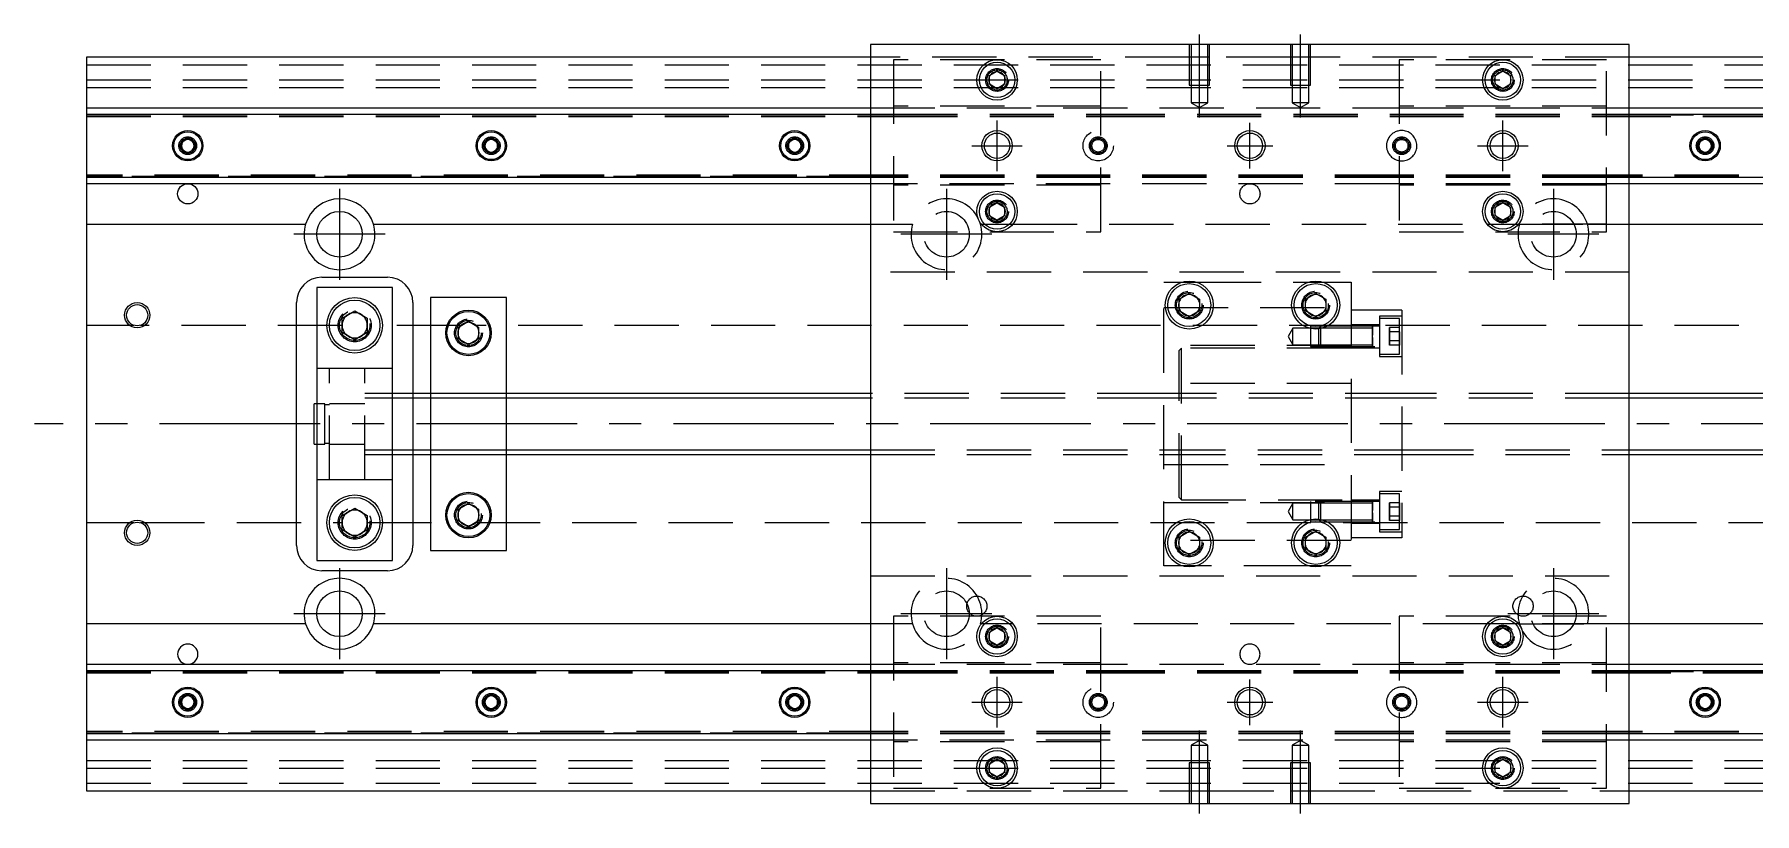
# Model space of a CAD drawing. Extents: x -10 to 667, y -282 to 77.
# Drawn here: x -10.3 to 329.8, y -77 to 77 of the extents above; entities that cross this region are included whole.
import ezdxf

# ---------------------------------------------------------------- set-up
doc = ezdxf.new("R2010")
doc.units = 0
doc.linetypes.add('CENTER', pattern=[50.8, 31.75, -6.35, 6.35, -6.35])
doc.linetypes.add('DASHED', pattern=[19.05, 12.7, -6.35])
doc.layers.get('0').update_dxf_attribs({"linetype": 'CONTINUOUS'})
doc.layers.add('CENTER', color=1, linetype='CENTER')

msp = doc.modelspace()

# ---------------------------------------------------------------- linework, layer by layer
at = {"color": 7, "linetype": 'CONTINUOUS'}
for p, q in [((305, 75), (155, 75)), ((155, 75), (155, -75)), ((305, -75), (305, 75)), ((0, 72.5), (0, 62.5)), ((155, 72.5), (0, 72.5)), ((460, 72.5), (305, 72.5)), ((178.5, 68.866026), (180, 69.73205)), ((178.5, 67.133974), (178.5, 68.866026)), ((180, 69.73205), (181.5, 68.866026)), ((181.5, 68.866026), (181.5, 67.133974)), ((278.5, 68.866026), (280, 69.73205)), ((278.5, 67.133974), (278.5, 68.866026)), ((280, 69.73205), (281.5, 68.866026)), ((281.5, 68.866026), (281.5, 67.133974)), ((180, 66.26795), (178.5, 67.133974)), ((181.5, 67.133974), (180, 66.26795)), ((280, 66.26795), (278.5, 67.133974)), ((281.5, 67.133974), (280, 66.26795)), ((0, 62.5), (155, 62.5)), ((0, 62.5), (0, 61.247728)), ((0, 61.247728), (155, 61.247728)), ((0, 61.247728), (0, 48.752272)), ((305, 62.5), (460, 62.5)), ((305, 61.247728), (460, 61.247728)), ((18.75, 55.721688), (20, 56.443376)), ((18.75, 54.278312), (18.75, 55.721688)), ((20, 56.443376), (21.25, 55.721688)), ((21.25, 55.721688), (21.25, 54.278312)), ((78.75, 55.721688), (80, 56.443376)), ((78.75, 54.278312), (78.75, 55.721688)), ((80, 56.443376), (81.25, 55.721688)), ((81.25, 55.721688), (81.25, 54.278312)), ((138.75, 55.721688), (140, 56.443376)), ((138.75, 54.278312), (138.75, 55.721688)), ((140, 56.443376), (141.25, 55.721688)), ((141.25, 55.721688), (141.25, 54.278312)), ((318.75, 55.721688), (320, 56.443376)), ((318.75, 54.278312), (318.75, 55.721688)), ((320, 56.443376), (321.25, 55.721688)), ((321.25, 55.721688), (321.25, 54.278312)), ((20, 53.556624), (18.75, 54.278312)), ((21.25, 54.278312), (20, 53.556624)), ((80, 53.556624), (78.75, 54.278312)), ((81.25, 54.278312), (80, 53.556624)), ((140, 53.556624), (138.75, 54.278312)), ((141.25, 54.278312), (140, 53.556624)), ((320, 53.556624), (318.75, 54.278312)), ((321.25, 54.278312), (320, 53.556624)), ((155, 48.752272), (0, 48.752272)), ((0, 48.752272), (0, 47.5)), ((460, 48.752272), (305, 48.752272)), ((155, 47.5), (0, 47.5)), ((0, 47.5), (0, 39.5)), ((460, 47.5), (305, 47.5)), ((178.5, 42.866026), (180, 43.73205)), ((178.5, 41.133974), (178.5, 42.866026)), ((180, 40.26795), (178.5, 41.133974)), ((180, 43.73205), (181.5, 42.866026)), ((181.5, 41.133974), (180, 40.26795)), ((181.5, 42.866026), (181.5, 41.133974)), ((278.5, 42.866026), (280, 43.73205)), ((278.5, 41.133974), (278.5, 42.866026)), ((280, 40.26795), (278.5, 41.133974)), ((280, 43.73205), (281.5, 42.866026)), ((281.5, 41.133974), (280, 40.26795)), ((281.5, 42.866026), (281.5, 41.133974)), ((0, 39.5), (43.291796, 39.5)), ((0, 39.5), (0, -39.5)), ((56.708204, 39.5), (155, 39.5)), ((305, 39.5), (403.291796, 39.5)), ((46.5, 29), (59.5, 29)), ((41.5, -24), (41.5, 24)), ((60.5, 27), (45.5, 27)), ((45.5, 27), (45.5, -27)), ((60.5, -27), (60.5, 27)), ((64.5, 24), (64.5, 6)), ((83, 25), (68, 25)), ((68, 25), (68, 6)), ((83, 6), (83, 25)), ((216, 24.6547), (218, 25.809402)), ((216, 22.3453), (216, 24.6547)), ((218, 25.809402), (220, 24.6547)), ((220, 24.6547), (220, 22.3453)), ((241, 24.6547), (243, 25.809402)), ((241, 22.3453), (241, 24.6547)), ((243, 25.809402), (245, 24.6547)), ((245, 24.6547), (245, 22.3453)), ((50.5, 20.943376), (53, 22.386752)), ((50.5, 18.056624), (50.5, 20.943376)), ((53, 22.386752), (55.5, 20.943376)), ((55.5, 20.943376), (55.5, 18.056624)), ((218, 21.190598), (216, 22.3453)), ((220, 22.3453), (218, 21.190598)), ((243, 21.190598), (241, 22.3453)), ((245, 22.3453), (243, 21.190598)), ((53, 16.613248), (50.5, 18.056624)), ((55.5, 18.056624), (53, 16.613248)), ((73.5, 19.1547), (75.5, 20.309402)), ((73.5, 16.8453), (73.5, 19.1547)), ((75.5, 20.309402), (77.5, 19.1547)), ((77.5, 19.1547), (77.5, 16.8453)), ((75.5, 15.690598), (73.5, 16.8453)), ((77.5, 16.8453), (75.5, 15.690598)), ((45, 0), (45, 4)), ((45.5, 4), (45, 4)), ((155, 6), (60.5, 6)), ((410, 6), (305, 6)), ((45, -4), (45, 0)), ((45, -4), (45.5, -4)), ((60.5, -6), (155, -6)), ((64.5, -6), (64.5, -24)), ((68, -6), (68, -25)), ((83, -25), (83, -6)), ((305, -6), (410, -6)), ((50.5, -18.056624), (53, -16.613248)), ((53, -16.613248), (55.5, -18.056624)), ((73.5, -16.8453), (75.5, -15.690598)), ((73.5, -19.1547), (73.5, -16.8453)), ((75.5, -15.690598), (77.5, -16.8453)), ((77.5, -16.8453), (77.5, -19.1547)), ((50.5, -20.943376), (50.5, -18.056624)), ((55.5, -18.056624), (55.5, -20.943376)), ((75.5, -20.309402), (73.5, -19.1547)), ((77.5, -19.1547), (75.5, -20.309402)), ((53, -22.386752), (50.5, -20.943376)), ((55.5, -20.943376), (53, -22.386752)), ((216, -22.3453), (218, -21.190598)), ((216, -24.6547), (216, -22.3453)), ((218, -21.190598), (220, -22.3453)), ((220, -22.3453), (220, -24.6547)), ((241, -22.3453), (243, -21.190598)), ((241, -24.6547), (241, -22.3453)), ((243, -21.190598), (245, -22.3453)), ((245, -22.3453), (245, -24.6547)), ((45.5, -27), (60.5, -27)), ((68, -25), (83, -25)), ((218, -25.809402), (216, -24.6547)), ((220, -24.6547), (218, -25.809402)), ((243, -25.809402), (241, -24.6547)), ((245, -24.6547), (243, -25.809402)), ((59.5, -29), (46.5, -29)), ((43.291796, -39.5), (0, -39.5)), ((0, -39.5), (0, -47.5)), ((155, -39.5), (56.708204, -39.5)), ((178.5, -41.133974), (180, -40.26795)), ((180, -40.26795), (181.5, -41.133974)), ((278.5, -41.133974), (280, -40.26795)), ((280, -40.26795), (281.5, -41.133974)), ((403.291796, -39.5), (305, -39.5)), ((178.5, -42.866026), (178.5, -41.133974)), ((180, -43.73205), (178.5, -42.866026)), ((181.5, -42.866026), (180, -43.73205)), ((181.5, -41.133974), (181.5, -42.866026)), ((278.5, -42.866026), (278.5, -41.133974)), ((280, -43.73205), (278.5, -42.866026)), ((281.5, -42.866026), (280, -43.73205)), ((281.5, -41.133974), (281.5, -42.866026)), ((0, -47.5), (155, -47.5)), ((0, -47.5), (0, -48.752272)), ((305, -47.5), (460, -47.5)), ((0, -48.752272), (155, -48.752272)), ((0, -48.752272), (0, -61.247728)), ((305, -48.752272), (460, -48.752272)), ((18.75, -54.278312), (20, -53.556624)), ((18.75, -55.721688), (18.75, -54.278312)), ((20, -53.556624), (21.25, -54.278312)), ((21.25, -54.278312), (21.25, -55.721688)), ((78.75, -54.278312), (80, -53.556624)), ((78.75, -55.721688), (78.75, -54.278312)), ((80, -53.556624), (81.25, -54.278312)), ((81.25, -54.278312), (81.25, -55.721688)), ((138.75, -54.278312), (140, -53.556624)), ((138.75, -55.721688), (138.75, -54.278312)), ((140, -53.556624), (141.25, -54.278312)), ((141.25, -54.278312), (141.25, -55.721688)), ((318.75, -54.278312), (320, -53.556624)), ((318.75, -55.721688), (318.75, -54.278312)), ((320, -53.556624), (321.25, -54.278312)), ((321.25, -54.278312), (321.25, -55.721688)), ((20, -56.443376), (18.75, -55.721688)), ((21.25, -55.721688), (20, -56.443376)), ((80, -56.443376), (78.75, -55.721688)), ((81.25, -55.721688), (80, -56.443376)), ((140, -56.443376), (138.75, -55.721688)), ((141.25, -55.721688), (140, -56.443376)), ((320, -56.443376), (318.75, -55.721688)), ((321.25, -55.721688), (320, -56.443376)), ((0, -61.247728), (0, -62.5)), ((155, -61.247728), (0, -61.247728)), ((155, -62.5), (0, -62.5)), ((0, -62.5), (0, -72.5)), ((460, -61.247728), (305, -61.247728)), ((460, -62.5), (305, -62.5)), ((178.5, -67.133974), (180, -66.26795)), ((178.5, -68.866026), (178.5, -67.133974)), ((180, -66.26795), (181.5, -67.133974)), ((181.5, -67.133974), (181.5, -68.866026)), ((278.5, -67.133974), (280, -66.26795)), ((278.5, -68.866026), (278.5, -67.133974)), ((280, -66.26795), (281.5, -67.133974)), ((281.5, -67.133974), (281.5, -68.866026)), ((180, -69.73205), (178.5, -68.866026)), ((181.5, -68.866026), (180, -69.73205)), ((280, -69.73205), (278.5, -68.866026)), ((281.5, -68.866026), (280, -69.73205)), ((0, -72.5), (155, -72.5)), ((305, -72.5), (460, -72.5)), ((155, -75), (305, -75))]:
    msp.add_line(p, q, dxfattribs=at)
at = {"color": 3, "linetype": 'DASHED'}
for p, q in [((218.000006, 75), (218.000006, 67)), ((218.35, 75), (218.35, 67)), ((221.65, 67), (221.65, 75)), ((221.999994, 67), (221.999994, 75)), ((238.000006, 75), (238.000006, 67)), ((238.35, 75), (238.35, 67)), ((241.65, 67), (241.65, 75)), ((241.999994, 67), (241.999994, 75)), ((218.000006, 72.5), (155, 72.5)), ((200.5, 72), (159.5, 72)), ((159.5, 72), (159.5, 38)), ((200.5, 38), (200.5, 72)), ((221.999994, 72.5), (218.000006, 72.5)), ((238.000006, 72.5), (221.999994, 72.5)), ((241.999994, 72.5), (238.000006, 72.5)), ((305, 72.5), (241.999994, 72.5)), ((259.5, 72), (259.5, 38)), ((300.5, 72), (259.5, 72)), ((300.5, 38), (300.5, 72)), ((0, 71), (460, 71)), ((181.973226, 68.326156), (182, 68)), ((281.973226, 68.326156), (282, 68)), ((0, 68), (460, 68)), ((0, 66.5), (460, 66.5)), ((218.000006, 67), (221.999994, 67)), ((218.35, 67), (218.35, 63.5)), ((221.65, 63.5), (221.65, 67)), ((238.000006, 67), (241.999994, 67)), ((238.35, 67), (238.35, 63.5)), ((241.65, 63.5), (241.65, 67)), ((155, 62.5), (259.5, 62.5)), ((155, 61.247728), (159.5, 61.247728)), ((200.5, 62.8), (159.5, 62.8)), ((159.5, 61.247728), (200.5, 61.247728)), ((200.5, 61.247728), (259.5, 61.247728)), ((221.65, 63.5), (218.35, 63.5)), ((218.35, 63.5), (220, 62.547372)), ((220, 62.547372), (221.65, 63.5)), ((241.65, 63.5), (238.35, 63.5)), ((238.35, 63.5), (240, 62.547372)), ((240, 62.547372), (241.65, 63.5)), ((300.5, 62.8), (259.5, 62.8)), ((259.5, 62.5), (300.5, 62.5)), ((259.5, 61.247728), (300.5, 61.247728)), ((300.5, 62.5), (305, 62.5)), ((300.5, 61.247728), (305, 61.247728)), ((0, 61.1147), (155, 61.1147)), ((0, 61.1), (159.5, 61.1)), ((0, 60.8), (159.5, 60.8)), ((155, 61.1147), (159.5, 61.1147)), ((159.5, 61.1147), (200.5, 61.1147)), ((159.5, 61.1), (200.5, 61.1)), ((159.5, 61.1), (200.5, 61.1)), ((159.5, 60.8), (200.5, 60.8)), ((159.5, 60.8), (200.5, 60.8)), ((200.5, 61.1147), (259.5, 61.1147)), ((200.5, 61.1), (259.5, 61.1)), ((200.5, 60.8), (259.5, 60.8)), ((259.5, 61.1147), (300.5, 61.1147)), ((259.5, 61.1), (300.5, 61.1)), ((259.5, 60.8), (300.5, 60.8)), ((300.5, 61.1147), (305, 61.1147)), ((300.5, 61.1), (460, 61.1)), ((300.5, 60.8), (460, 60.8)), ((305, 61.1147), (460, 61.1147)), ((21.477374, 55.25955), (21.5, 55)), ((78.5, 55), (78.52041, 55.24661)), ((138.5, 55), (138.52041, 55.24661)), ((321.477374, 55.25955), (321.5, 55)), ((159.5, 49.2), (0, 49.2)), ((159.5, 48.9), (0, 48.9)), ((155, 48.8853), (0, 48.8853)), ((159.5, 48.8853), (155, 48.8853)), ((159.5, 48.752272), (155, 48.752272)), ((200.5, 49.2), (159.5, 49.2)), ((200.5, 48.9), (159.5, 48.9)), ((200.5, 48.8853), (159.5, 48.8853)), ((200.5, 48.752272), (159.5, 48.752272)), ((259.5, 49.2), (200.5, 49.2)), ((259.5, 48.9), (200.5, 48.9)), ((259.5, 48.8853), (200.5, 48.8853)), ((259.5, 48.752272), (200.5, 48.752272)), ((300.5, 49.2), (259.5, 49.2)), ((300.5, 48.9), (259.5, 48.9)), ((300.5, 48.8853), (259.5, 48.8853)), ((300.5, 48.752272), (259.5, 48.752272)), ((460, 49.2), (300.5, 49.2)), ((460, 48.9), (300.5, 48.9)), ((305, 48.8853), (300.5, 48.8853)), ((305, 48.752272), (300.5, 48.752272)), ((460, 48.8853), (305, 48.8853)), ((259.5, 47.5), (155, 47.5)), ((200.5, 47.2), (159.5, 47.2)), ((300.5, 47.5), (259.5, 47.5)), ((300.5, 47.2), (259.5, 47.2)), ((305, 47.5), (300.5, 47.5)), ((178, 42), (178.030168, 42.346066)), ((281.973226, 42.326156), (282, 42)), ((155, 39.5), (163.291796, 39.5)), ((159.5, 38), (200.5, 38)), ((176.708204, 39.5), (176.877502, 39.5)), ((176.877502, 39.5), (177.55051, 39.5)), ((177.55051, 39.5), (182.44949, 39.5)), ((182.44949, 39.5), (183.122498, 39.5)), ((183.122498, 39.5), (276.877502, 39.5)), ((259.5, 38), (300.5, 38)), ((276.877502, 39.5), (277.55051, 39.5)), ((277.55051, 39.5), (282.44949, 39.5)), ((282.44949, 39.5), (283.122498, 39.5)), ((283.122498, 39.5), (300.5, 39.5)), ((300.5, 39.5), (283.291796, 39.5)), ((296.708204, 39.5), (305, 39.5)), ((305, 30), (155, 30)), ((213, 28), (216.47931, 28)), ((213, -28), (213, 28)), ((216.47931, 28), (219.52069, 28)), ((219.52069, 28), (241.47931, 28)), ((241.47931, 28), (244.52069, 28)), ((244.52069, 28), (250, 28)), ((250, 28), (250, -28)), ((213, 23), (250, 23)), ((220.483582, 23.786038), (220.5, 23.5)), ((245.483582, 23.786038), (245.5, 23.5)), ((260, 22.5), (250, 22.5)), ((255.6, 21.320508), (255.6, 13.320508)), ((260, 21.320508), (255.6, 21.320508)), ((259.6, 20.820508), (255.6, 20.820508)), ((259.6, 17.320508), (259.6, 20.820508)), ((259.6, 13.820508), (259.6, 20.820508)), ((260, 22.5), (260, -22.5)), ((9.359688, 19.5), (0, 19.5)), ((50.5, 19.5), (10.640312, 19.5)), ((74.030306, 19.5), (55.5, 19.5)), ((55.977798, 19.864306), (56, 19.5)), ((73, 18), (73.012884, 18.253488)), ((460, 19.5), (76.969694, 19.5)), ((238.5, 18.970508), (237.547372, 17.320508)), ((237.547372, 17.320508), (238.5, 15.670508)), ((238.5, 15.670508), (238.5, 18.970508)), ((242, 18.970508), (238.5, 18.970508)), ((242, 19.320508), (242, 15.320512)), ((255.6, 19.320508), (242, 19.320508)), ((243.59998, 18.970508), (242, 18.970508)), ((243.95, 19.320508), (243.6, 18.970508)), ((243.6, 15.670508), (243.6, 18.970508)), ((250, 18.970508), (243.6, 18.970508)), ((243.95, 19.320508), (243.95, 15.320508)), ((255.6, 19.570508), (250, 19.570508)), ((254.2, 18.970508), (250.00002, 18.970508)), ((254.2, 19.317772), (254.2, 19.320512)), ((254.2, 19.317772), (254.2, 19.320512)), ((254.2, 17.558724), (254.2, 19.320512)), ((254.2, 17.546922), (254.2, 19.320512)), ((254.2, 19.320508), (254.2, 18.735832)), ((254.2, 19.316952), (254.2, 19.320508)), ((254.2, 19.320508), (254.2, 18.735832)), ((254.2, 17.558724), (254.2, 19.317772)), ((254.2, 17.546922), (254.2, 19.317772)), ((254.2, 18.735834), (254.2, 19.316952)), ((254.2, 18.602798), (254.2, 18.970508)), ((254.2, 18.602798), (254.2, 18.970508)), ((254.2, 15.905184), (254.2, 18.735834)), ((254.2, 18.735832), (254.2, 17.565218)), ((254.2, 16.038218), (254.2, 18.602798)), ((254.2, 17.453552), (254.2, 18.602798)), ((254.2, 15.905446), (254.2, 17.460554)), ((254.2, 15.320502), (254.2, 17.460554)), ((254.2, 15.320502), (254.2, 17.180462)), ((254.2, 17.101092), (254.2, 15.90545)), ((257.6, 18.186534), (257.6, 19.052558)), ((257.6, 19.052558), (257.6, 18.186534)), ((259.6, 19.052558), (257.6, 19.052558)), ((259.6, 18.186534), (257.6, 18.186534)), ((257.6, 16.454482), (257.6, 18.186534)), ((257.6, 18.186534), (257.6, 16.454482)), ((259.6, 16.454482), (259.6, 18.186534)), ((259.6, 18.186534), (259.6, 16.454482)), ((259.6, 13.820508), (259.6, 17.320508)), ((250, 15.5), (213, 15.5)), ((216.5, 15), (216, 14.5)), ((216, -14.5), (216, 14.5)), ((216.5, -15), (216.5, 15)), ((250, 15), (216.5, 15)), ((238.5, 15.670508), (242, 15.670508)), ((242, 15.670508), (243.59998, 15.670508)), ((242, 15.320512), (255.6, 15.320512)), ((243.6, 15.670508), (244.430456, 15.670508)), ((243.6, 15.670508), (243.95, 15.320508)), ((244.430456, 15.670508), (250, 15.670508)), ((250, 15.070508), (255.6, 15.070508)), ((250.00002, 15.670508), (254.2, 15.670508)), ((254.2, 15.670508), (254.2, 16.038218)), ((254.2, 15.670508), (254.2, 16.038218)), ((254.2, 15.90545), (254.2, 15.320508)), ((254.2, 15.323244), (254.2, 15.905446)), ((254.2, 15.320508), (254.2, 15.905184)), ((255.6, 13.820508), (259.6, 13.820508)), ((259.6, 16.454482), (257.6, 16.454482)), ((257.6, 15.588458), (257.6, 16.454482)), ((257.6, 16.454482), (257.6, 15.588458)), ((259.6, 15.588458), (257.6, 15.588458)), ((259.6, 15.588458), (259.6, 16.454482)), ((259.6, 16.454482), (259.6, 15.588458)), ((48, 11), (45.5, 11)), ((48, -11), (48, 11)), ((55, 11), (48, 11)), ((55, -11), (55, 11)), ((60.5, 11), (55, 11)), ((255.6, 13.320508), (260, 13.320508)), ((250, 8), (213, 8)), ((47.1, 4), (45.5, 4)), ((47.1, 0), (47.1, 4)), ((48, 3.8), (47.1, 3.8)), ((55, 4), (48, 4)), ((60.5, 6), (55, 6)), ((60.5, 5.125), (55, 5.125)), ((64.5, 6), (64.5, 5.125)), ((64.5, 5.125), (64.5, -5.125)), ((68, 6), (68, 5.125)), ((68, 5.125), (68, -5.125)), ((83, 5.125), (83, 6)), ((83, -5.125), (83, 5.125)), ((212.5, 6), (155, 6)), ((212.5, 5.125), (155, 5.125)), ((261.5, 6), (212.5, 6)), ((261.5, 5.125), (212.5, 5.125)), ((305, 6), (261.5, 6)), ((305, 5.125), (261.5, 5.125)), ((47.1, -4), (47.1, 0)), ((45.5, -4), (47.1, -4)), ((47.1, -3.8), (48, -3.8)), ((48, -4), (55, -4)), ((55, -5.125), (60.5, -5.125)), ((55, -6), (60.5, -6)), ((64.5, -5.125), (64.5, -6)), ((68, -5.125), (68, -6)), ((83, -6), (83, -5.125)), ((155, -5.125), (212.5, -5.125)), ((155, -6), (212.5, -6)), ((212.5, -5.125), (261.5, -5.125)), ((212.5, -6), (261.5, -6)), ((261.5, -5.125), (305, -5.125)), ((261.5, -6), (305, -6)), ((213, -8), (250, -8)), ((45.5, -11), (48, -11)), ((48, -11), (55, -11)), ((55, -11), (60.5, -11)), ((255.6, -13.320508), (255.6, -21.320508)), ((260, -13.320508), (255.6, -13.320508)), ((213, -15.5), (250, -15.5)), ((216, -14.5), (216.5, -15)), ((216.5, -15), (250, -15)), ((238.5, -15.670508), (237.547372, -17.320508)), ((238.5, -18.970508), (238.5, -15.670508)), ((242, -15.670508), (238.5, -15.670508)), ((242, -15.320508), (242, -19.320504)), ((255.6, -15.320508), (242, -15.320508)), ((243.59998, -15.670508), (242, -15.670508)), ((243.95, -15.320508), (243.6, -15.670508)), ((243.6, -18.970508), (243.6, -15.670508)), ((250, -15.670508), (243.6, -15.670508)), ((243.95, -15.320508), (243.95, -19.320508)), ((255.6, -15.070508), (250, -15.070508)), ((254.2, -15.670508), (250.00002, -15.670508)), ((254.2, -15.323244), (254.2, -15.320504)), ((254.2, -15.323244), (254.2, -15.320504)), ((254.2, -17.082292), (254.2, -15.320504)), ((254.2, -17.094094), (254.2, -15.320504)), ((254.2, -15.320508), (254.2, -15.905184)), ((254.2, -15.324064), (254.2, -15.320508)), ((254.2, -15.320508), (254.2, -15.905184)), ((254.2, -17.082292), (254.2, -15.323244)), ((254.2, -17.094094), (254.2, -15.323244)), ((254.2, -15.905182), (254.2, -15.324064)), ((254.2, -16.038218), (254.2, -15.670508)), ((254.2, -16.038218), (254.2, -15.670508)), ((254.2, -18.735832), (254.2, -15.905182)), ((254.2, -15.905184), (254.2, -17.075798)), ((254.2, -18.602798), (254.2, -16.038218)), ((254.2, -17.187464), (254.2, -16.038218)), ((255.6, -13.820508), (255.6, -20.820508)), ((255.6, -13.820508), (255.6, -17.320508)), ((259.6, -13.820508), (255.6, -13.820508)), ((255.6, -15.320508), (255.6, -17.320508)), ((255.6, -15.320508), (255.6, -19.320508)), ((257.6, -16.454482), (257.6, -15.588458)), ((257.6, -15.588458), (257.6, -16.454482)), ((259.6, -15.588458), (257.6, -15.588458)), ((259.6, -16.454482), (257.6, -16.454482)), ((257.6, -18.186534), (257.6, -16.454482)), ((257.6, -16.454482), (257.6, -18.186534)), ((259.6, -17.320508), (259.6, -13.820508)), ((259.6, -20.820508), (259.6, -13.820508)), ((259.6, -16.454482), (259.6, -15.588458)), ((259.6, -15.588458), (259.6, -16.454482)), ((259.6, -18.186534), (259.6, -16.454482)), ((259.6, -16.454482), (259.6, -18.186534)), ((0, -19.5), (9.359688, -19.5)), ((10.640312, -19.5), (50.5, -19.5)), ((55.5, -19.5), (74.030306, -19.5)), ((55.977798, -19.135694), (56, -19.5)), ((76.969694, -19.5), (460, -19.5)), ((77.983582, -17.713962), (78, -18)), ((237.547372, -17.320508), (238.5, -18.970508)), ((238.5, -18.970508), (242, -18.970508)), ((242, -18.970508), (243.59998, -18.970508)), ((242, -19.320504), (255.6, -19.320504)), ((243.6, -18.970508), (244.430456, -18.970508)), ((243.6, -18.970508), (243.95, -19.320508)), ((244.430456, -18.970508), (250, -18.970508)), ((250, -19.570508), (255.6, -19.570508)), ((250.00002, -18.970508), (254.2, -18.970508)), ((254.2, -18.73557), (254.2, -17.180462)), ((254.2, -19.320514), (254.2, -17.180462)), ((254.2, -19.320514), (254.2, -17.460554)), ((254.2, -17.539924), (254.2, -18.735566)), ((254.2, -18.970508), (254.2, -18.602798)), ((254.2, -18.970508), (254.2, -18.602798)), ((254.2, -18.735566), (254.2, -19.320508)), ((254.2, -19.317772), (254.2, -18.73557)), ((254.2, -19.320508), (254.2, -18.735832)), ((259.6, -18.186534), (257.6, -18.186534)), ((257.6, -19.052558), (257.6, -18.186534)), ((257.6, -18.186534), (257.6, -19.052558)), ((259.6, -19.052558), (257.6, -19.052558)), ((259.6, -20.820508), (259.6, -17.320508)), ((259.6, -19.052558), (259.6, -18.186534)), ((259.6, -18.186534), (259.6, -19.052558)), ((250, -23), (213, -23)), ((220.483582, -23.213962), (220.5, -23.5)), ((245.483582, -23.213962), (245.5, -23.5)), ((260, -22.5), (250, -22.5)), ((255.6, -20.820508), (259.6, -20.820508)), ((255.6, -21.320508), (260, -21.320508)), ((155, -30), (305, -30)), ((216.47931, -28), (213, -28)), ((219.52069, -28), (216.47931, -28)), ((241.47931, -28), (219.52069, -28)), ((244.52069, -28), (241.47931, -28)), ((250, -28), (244.52069, -28)), ((163.291796, -39.5), (155, -39.5)), ((200.5, -38), (159.5, -38)), ((159.5, -38), (159.5, -72)), ((176.877502, -39.5), (176.708204, -39.5)), ((177.55051, -39.5), (176.877502, -39.5)), ((182.44949, -39.5), (177.55051, -39.5)), ((183.122498, -39.5), (182.44949, -39.5)), ((276.877502, -39.5), (183.122498, -39.5)), ((200.5, -72), (200.5, -38)), ((259.5, -38), (259.5, -72)), ((300.5, -38), (259.5, -38)), ((277.55051, -39.5), (276.877502, -39.5)), ((282.44949, -39.5), (277.55051, -39.5)), ((283.122498, -39.5), (282.44949, -39.5)), ((300.5, -39.5), (283.122498, -39.5)), ((283.291796, -39.5), (300.5, -39.5)), ((305, -39.5), (296.708204, -39.5)), ((300.5, -72), (300.5, -38)), ((181.973226, -41.673844), (182, -42)), ((281.973226, -41.673844), (282, -42)), ((155, -47.5), (259.5, -47.5)), ((200.5, -47.2), (159.5, -47.2)), ((300.5, -47.2), (259.5, -47.2)), ((259.5, -47.5), (300.5, -47.5)), ((300.5, -47.5), (305, -47.5)), ((0, -48.8853), (155, -48.8853)), ((0, -48.9), (159.5, -48.9)), ((0, -49.2), (159.5, -49.2)), ((155, -48.752272), (159.5, -48.752272)), ((155, -48.8853), (159.5, -48.8853)), ((159.5, -48.752272), (200.5, -48.752272)), ((159.5, -48.8853), (200.5, -48.8853)), ((159.5, -48.9), (200.5, -48.9)), ((159.5, -49.2), (200.5, -49.2)), ((200.5, -48.752272), (259.5, -48.752272)), ((200.5, -48.8853), (259.5, -48.8853)), ((200.5, -48.9), (259.5, -48.9)), ((200.5, -49.2), (259.5, -49.2)), ((259.5, -48.752272), (300.5, -48.752272)), ((259.5, -48.8853), (300.5, -48.8853)), ((259.5, -48.9), (300.5, -48.9)), ((259.5, -49.2), (300.5, -49.2)), ((300.5, -48.752272), (305, -48.752272)), ((300.5, -48.8853), (305, -48.8853)), ((300.5, -48.9), (460, -48.9)), ((300.5, -49.2), (460, -49.2)), ((305, -48.8853), (460, -48.8853)), ((21.477374, -54.74045), (21.5, -55)), ((81.477374, -54.74045), (81.5, -55)), ((138.5, -55), (138.52041, -54.75339)), ((321.477374, -54.74045), (321.5, -55)), ((159.5, -60.8), (0, -60.8)), ((159.5, -61.1), (0, -61.1)), ((155, -61.1147), (0, -61.1147)), ((159.5, -61.1147), (155, -61.1147)), ((200.5, -60.8), (159.5, -60.8)), ((200.5, -60.8), (159.5, -60.8)), ((200.5, -61.1), (159.5, -61.1)), ((200.5, -61.1), (159.5, -61.1)), ((200.5, -61.1147), (159.5, -61.1147)), ((259.5, -60.8), (200.5, -60.8)), ((259.5, -61.1), (200.5, -61.1)), ((259.5, -61.1147), (200.5, -61.1147)), ((300.5, -60.8), (259.5, -60.8)), ((300.5, -61.1), (259.5, -61.1)), ((300.5, -61.1147), (259.5, -61.1147)), ((460, -60.8), (300.5, -60.8)), ((460, -61.1), (300.5, -61.1)), ((305, -61.1147), (300.5, -61.1147)), ((460, -61.1147), (305, -61.1147)), ((159.5, -61.247728), (155, -61.247728)), ((259.5, -62.5), (155, -62.5)), ((200.5, -61.247728), (159.5, -61.247728)), ((200.5, -62.8), (159.5, -62.8)), ((259.5, -61.247728), (200.5, -61.247728)), ((220, -62.547372), (218.35, -63.5)), ((218.35, -63.5), (220, -63.5)), ((218.35, -63.5), (218.35, -67)), ((221.65, -63.5), (220, -62.547372)), ((220, -63.5), (221.65, -63.5)), ((221.65, -67), (221.65, -63.5)), ((240, -62.547372), (238.35, -63.5)), ((238.35, -63.5), (240, -63.5)), ((238.35, -63.5), (238.35, -67)), ((241.65, -63.5), (240, -62.547372)), ((240, -63.5), (241.65, -63.5)), ((241.65, -67), (241.65, -63.5)), ((300.5, -61.247728), (259.5, -61.247728)), ((300.5, -62.5), (259.5, -62.5)), ((300.5, -62.8), (259.5, -62.8)), ((305, -61.247728), (300.5, -61.247728)), ((305, -62.5), (300.5, -62.5)), ((0, -66.5), (460, -66.5)), ((0, -68), (460, -68)), ((181.973226, -67.673844), (182, -68)), ((221.999994, -67), (218.000006, -67)), ((218.000006, -67), (218.000006, -75)), ((218.35, -67), (218.35, -75)), ((221.65, -75), (221.65, -67)), ((221.999994, -75), (221.999994, -67)), ((241.999994, -67), (238.000006, -67)), ((238.000006, -67), (238.000006, -75)), ((238.35, -67), (238.35, -75)), ((241.65, -75), (241.65, -67)), ((241.999994, -75), (241.999994, -67)), ((281.973226, -67.673844), (282, -68)), ((0, -71), (460, -71)), ((155, -72.5), (218.000006, -72.5)), ((159.5, -72), (200.5, -72)), ((218.000006, -72.5), (221.999994, -72.5)), ((221.999994, -72.5), (238.000006, -72.5)), ((238.000006, -72.5), (241.999994, -72.5)), ((241.999994, -72.5), (305, -72.5)), ((259.5, -72), (300.5, -72))]:
    msp.add_line(p, q, dxfattribs=at)
at = {"color": 3, "linetype": 'CONTINUOUS'}
for p, q in [((155, 5.125), (60.5, 5.125)), ((410, 5.125), (305, 5.125)), ((60.5, -5.125), (155, -5.125)), ((305, -5.125), (410, -5.125))]:
    msp.add_line(p, q, dxfattribs=at)
at = {"color": 7, "linetype": 'CONTINUOUS'}
for centre, radius in [((180, 68), 4), ((180, 68), 3.5), ((280, 68), 4), ((280, 68), 3.5), ((20, 55), 3), ((80, 55), 3), ((140, 55), 3), ((230, 55), 3), ((320, 55), 3), ((20, 55), 2.75), ((80, 55), 2.75), ((140, 55), 2.75), ((180, 55), 2.5), ((230, 55), 2.5), ((280, 55), 2.5), ((320, 55), 2.75), ((20, 45.5), 2), ((180, 42), 4), ((180, 42), 3.5), ((280, 42), 4), ((280, 42), 3.5), ((50, 37.5), 4.5), ((218, 23.5), 4.75), ((218, 23.5), 4.25), ((243, 23.5), 4.75), ((243, 23.5), 4.25), ((53, 19.5), 5.5), ((53, 19.5), 5), ((10, 21.5), 2.1), ((75.5, 18), 4.5), ((75.5, 18), 4.25), ((75.5, -18), 4.5), ((53, -19.5), 5.5), ((53, -19.5), 5), ((75.5, -18), 4.25), ((10, -21.5), 2.1), ((218, -23.5), 4.75), ((218, -23.5), 4.25), ((243, -23.5), 4.75), ((243, -23.5), 4.25), ((50, -37.5), 4.5), ((180, -42), 4), ((180, -42), 3.5), ((280, -42), 4), ((280, -42), 3.5), ((20, -55), 3), ((20, -55), 2.75), ((80, -55), 3), ((80, -55), 2.75), ((140, -55), 3), ((140, -55), 2.75), ((180, -55), 2.5), ((230, -55), 3), ((230, -55), 2.5), ((280, -55), 2.5), ((320, -55), 3), ((320, -55), 2.75), ((180, -68), 4), ((180, -68), 3.5), ((280, -68), 4), ((280, -68), 3.5)]:
    msp.add_circle(centre, radius, dxfattribs=at)
at = {"color": 3, "linetype": 'DASHED'}
for centre, radius in [((180, 68), 2.25), ((180, 68), 2), ((280, 68), 2.25), ((280, 68), 2), ((200, 55), 3), ((20, 55), 1.75), ((20, 55), 1.5), ((80, 55), 1.75), ((80, 55), 1.5), ((140, 55), 1.75), ((140, 55), 1.5), ((200, 55), 1.75), ((200, 55), 1.5), ((200, 55), 1.25), ((260, 55), 1.75), ((260, 55), 1.5), ((260, 55), 1.25), ((320, 55), 1.75), ((320, 55), 1.5), ((180, 42), 2.25), ((230, 45.5), 2), ((280, 42), 2.25), ((170, 37.5), 4.5), ((180, 42), 2), ((280, 42), 2), ((290, 37.5), 4.5), ((218, 23.5), 2.75), ((218, 23.5), 2.5), ((243, 23.5), 2.75), ((243, 23.5), 2.5), ((53, 19.5), 3.25), ((53, 19.5), 3), ((75.5, 18), 2.75), ((75.5, 18), 2.5), ((53, -19.5), 3.25), ((53, -19.5), 3), ((75.5, -18), 2.75), ((75.5, -18), 2.5), ((218, -23.5), 2.75), ((218, -23.5), 2.5), ((243, -23.5), 2.75), ((243, -23.5), 2.5), ((170, -37.5), 4.5), ((176, -36), 2), ((284, -36), 2), ((290, -37.5), 4.5), ((180, -42), 2.25), ((180, -42), 2), ((280, -42), 2.25), ((280, -42), 2), ((20, -55), 1.75), ((20, -55), 1.5), ((80, -55), 1.75), ((80, -55), 1.5), ((140, -55), 1.75), ((140, -55), 1.5), ((200, -55), 3), ((200, -55), 1.75), ((200, -55), 1.5), ((200, -55), 1.25), ((260, -55), 1.75), ((260, -55), 1.5), ((260, -55), 1.25), ((320, -55), 1.75), ((320, -55), 1.5), ((180, -68), 2.25), ((180, -68), 2), ((280, -68), 2.25), ((280, -68), 2)]:
    msp.add_circle(centre, radius, dxfattribs=at)
at = {"color": 3, "linetype": 'CONTINUOUS'}
for centre, radius in [((180, 55), 3), ((280, 55), 3), ((10, 21.5), 2.5), ((10, -21.5), 2.5), ((180, -55), 3), ((280, -55), 3)]:
    msp.add_circle(centre, radius, dxfattribs=at)
at = {"color": 7, "linetype": 'CONTINUOUS'}
for centre, radius, start, end in [((180, 68), 1.65, 155.380023, 180), ((180, 68), 1.65, 144.619977, 155.380023), ((180, 68), 1.65, 95.380023, 144.619977), ((180, 68), 1.65, 84.619977, 95.380023), ((180, 68), 1.65, 35.380023, 84.619977), ((180, 68), 1.65, 24.619977, 35.380023), ((180, 68), 1.65, 335.380023, 24.619977), ((280, 68), 1.65, 155.380023, 180), ((280, 68), 1.65, 144.619977, 155.380023), ((280, 68), 1.65, 95.380023, 144.619977), ((280, 68), 1.65, 84.619977, 95.380023), ((280, 68), 1.65, 35.380023, 84.619977), ((280, 68), 1.65, 24.619977, 35.380023), ((280, 68), 1.65, 335.380023, 24.619977), ((180, 68), 1.65, 180, 204.619977), ((180, 68), 1.65, 204.619977, 215.380023), ((180, 68), 1.65, 215.380023, 264.619977), ((180, 68), 1.65, 264.619977, 275.380023), ((180, 68), 1.65, 275.380023, 324.619977), ((180, 68), 1.65, 324.619977, 335.380023), ((280, 68), 1.65, 180, 204.619977), ((280, 68), 1.65, 204.619977, 215.380023), ((280, 68), 1.65, 215.380023, 264.619977), ((280, 68), 1.65, 264.619977, 275.380023), ((280, 68), 1.65, 275.380023, 324.619977), ((280, 68), 1.65, 324.619977, 335.380023), ((20, 55), 1.25, 120, 180), ((20, 55), 1.25, 180, 240), ((20, 55), 1.25, 60, 120), ((20, 55), 1.25, 0, 60), ((20, 55), 1.25, 300, 0), ((80, 55), 1.25, 120, 180), ((80, 55), 1.25, 180, 240), ((80, 55), 1.25, 60, 120), ((80, 55), 1.25, 0, 60), ((80, 55), 1.25, 300, 0), ((140, 55), 1.25, 120, 180), ((140, 55), 1.25, 180, 240), ((140, 55), 1.25, 60, 120), ((140, 55), 1.25, 0, 60), ((140, 55), 1.25, 300, 0), ((320, 55), 1.25, 120, 180), ((320, 55), 1.25, 180, 240), ((320, 55), 1.25, 60, 120), ((320, 55), 1.25, 0, 60), ((320, 55), 1.25, 300, 0), ((20, 55), 1.25, 240, 300), ((80, 55), 1.25, 240, 300), ((140, 55), 1.25, 240, 300), ((320, 55), 1.25, 240, 300), ((50, 37.5), 7, 16.60155, 163.39845), ((180, 42), 1.65, 155.380023, 180), ((180, 42), 1.65, 180, 204.619977), ((180, 42), 1.65, 144.619977, 155.380023), ((180, 42), 1.65, 204.619977, 215.380023), ((180, 42), 1.65, 95.380023, 144.619977), ((180, 42), 1.65, 215.380023, 264.619977), ((180, 42), 1.65, 84.619977, 95.380023), ((180, 42), 1.65, 35.380023, 84.619977), ((180, 42), 1.65, 275.380023, 324.619977), ((180, 42), 1.65, 24.619977, 35.380023), ((180, 42), 1.65, 324.619977, 335.380023), ((180, 42), 1.65, 335.380023, 24.619977), ((280, 42), 1.65, 155.380023, 180), ((280, 42), 1.65, 180, 204.619977), ((280, 42), 1.65, 144.619977, 155.380023), ((280, 42), 1.65, 204.619977, 215.380023), ((280, 42), 1.65, 95.380023, 144.619977), ((280, 42), 1.65, 215.380023, 264.619977), ((280, 42), 1.65, 84.619977, 95.380023), ((280, 42), 1.65, 35.380023, 84.619977), ((280, 42), 1.65, 275.380023, 324.619977), ((280, 42), 1.65, 24.619977, 35.380023), ((280, 42), 1.65, 324.619977, 335.380023), ((280, 42), 1.65, 335.380023, 24.619977), ((50, 37.5), 7, 163.39845, 16.60155), ((180, 42), 1.65, 264.619977, 275.380023), ((280, 42), 1.65, 264.619977, 275.380023), ((46.5, 24), 5, 90, 180), ((59.5, 24), 5, 0, 90), ((218, 23.5), 2.1, 162.24721, 180), ((218, 23.5), 2.1, 137.75279, 162.24721), ((218, 23.5), 2.1, 102.24721, 137.75279), ((218, 23.5), 2.1, 77.75279, 102.24721), ((218, 23.5), 2.1, 42.24721, 77.75279), ((218, 23.5), 2.1, 17.75279, 42.24721), ((218, 23.5), 2.1, 342.24721, 17.75279), ((243, 23.5), 2.1, 162.24721, 180), ((243, 23.5), 2.1, 137.75279, 162.24721), ((243, 23.5), 2.1, 102.24721, 137.75279), ((243, 23.5), 2.1, 77.75279, 102.24721), ((243, 23.5), 2.1, 42.24721, 77.75279), ((243, 23.5), 2.1, 17.75279, 42.24721), ((243, 23.5), 2.1, 342.24721, 17.75279), ((53, 19.5), 2.5, 120, 180), ((53, 19.5), 2.5, 60, 120), ((53, 19.5), 2.5, 0, 60), ((218, 23.5), 2.1, 180, 197.75279), ((218, 23.5), 2.1, 197.75279, 222.24721), ((218, 23.5), 2.1, 222.24721, 257.75279), ((218, 23.5), 2.1, 257.75279, 282.24721), ((218, 23.5), 2.1, 282.24721, 317.75279), ((218, 23.5), 2.1, 317.75279, 342.24721), ((243, 23.5), 2.1, 180, 197.75279), ((243, 23.5), 2.1, 197.75279, 222.24721), ((243, 23.5), 2.1, 222.24721, 257.75279), ((243, 23.5), 2.1, 257.75279, 282.24721), ((243, 23.5), 2.1, 282.24721, 317.75279), ((243, 23.5), 2.1, 317.75279, 342.24721), ((53, 19.5), 2.5, 180, 240), ((53, 19.5), 2.5, 240, 300), ((53, 19.5), 2.5, 300, 0), ((75.5, 18), 2.1, 162.24721, 180), ((75.5, 18), 2.1, 180, 197.75279), ((75.5, 18), 2.1, 137.75279, 162.24721), ((75.5, 18), 2.1, 197.75279, 222.24721), ((75.5, 18), 2.1, 102.24721, 137.75279), ((75.5, 18), 2.1, 77.75279, 102.24721), ((75.5, 18), 2.1, 42.24721, 77.75279), ((75.5, 18), 2.1, 17.75279, 42.24721), ((75.5, 18), 2.1, 317.75279, 342.24721), ((75.5, 18), 2.1, 342.24721, 17.75279), ((75.5, 18), 2.1, 222.24721, 257.75279), ((75.5, 18), 2.1, 257.75279, 282.24721), ((75.5, 18), 2.1, 282.24721, 317.75279), ((53, -19.5), 2.5, 60, 120), ((75.5, -18), 2.1, 137.75279, 162.24721), ((75.5, -18), 2.1, 102.24721, 137.75279), ((75.5, -18), 2.1, 77.75279, 102.24721), ((75.5, -18), 2.1, 42.24721, 77.75279), ((75.5, -18), 2.1, 17.75279, 42.24721), ((53, -19.5), 2.5, 120, 180), ((53, -19.5), 2.5, 180, 240), ((53, -19.5), 2.5, 0, 60), ((53, -19.5), 2.5, 300, 0), ((75.5, -18), 2.1, 162.24721, 180), ((75.5, -18), 2.1, 180, 197.75279), ((75.5, -18), 2.1, 197.75279, 222.24721), ((75.5, -18), 2.1, 222.24721, 257.75279), ((75.5, -18), 2.1, 257.75279, 282.24721), ((75.5, -18), 2.1, 282.24721, 317.75279), ((75.5, -18), 2.1, 317.75279, 342.24721), ((75.5, -18), 2.1, 342.24721, 17.75279), ((53, -19.5), 2.5, 240, 300), ((218, -23.5), 2.1, 162.24721, 180), ((218, -23.5), 2.1, 180, 197.75279), ((218, -23.5), 2.1, 137.75279, 162.24721), ((218, -23.5), 2.1, 102.24721, 137.75279), ((218, -23.5), 2.1, 77.75279, 102.24721), ((218, -23.5), 2.1, 42.24721, 77.75279), ((218, -23.5), 2.1, 17.75279, 42.24721), ((218, -23.5), 2.1, 342.24721, 17.75279), ((243, -23.5), 2.1, 162.24721, 180), ((243, -23.5), 2.1, 180, 197.75279), ((243, -23.5), 2.1, 137.75279, 162.24721), ((243, -23.5), 2.1, 102.24721, 137.75279), ((243, -23.5), 2.1, 77.75279, 102.24721), ((243, -23.5), 2.1, 42.24721, 77.75279), ((243, -23.5), 2.1, 17.75279, 42.24721), ((243, -23.5), 2.1, 342.24721, 17.75279), ((46.5, -24), 5, 180, 270), ((59.5, -24), 5, 270, 0), ((218, -23.5), 2.1, 197.75279, 222.24721), ((218, -23.5), 2.1, 222.24721, 257.75279), ((218, -23.5), 2.1, 257.75279, 282.24721), ((218, -23.5), 2.1, 282.24721, 317.75279), ((218, -23.5), 2.1, 317.75279, 342.24721), ((243, -23.5), 2.1, 197.75279, 222.24721), ((243, -23.5), 2.1, 222.24721, 257.75279), ((243, -23.5), 2.1, 257.75279, 282.24721), ((243, -23.5), 2.1, 282.24721, 317.75279), ((243, -23.5), 2.1, 317.75279, 342.24721), ((50, -37.5), 7, 343.39845, 196.60155), ((50, -37.5), 7, 196.60155, 343.39845), ((180, -42), 1.65, 95.380023, 144.619977), ((180, -42), 1.65, 84.619977, 95.380023), ((180, -42), 1.65, 35.380023, 84.619977), ((280, -42), 1.65, 95.380023, 144.619977), ((280, -42), 1.65, 84.619977, 95.380023), ((280, -42), 1.65, 35.380023, 84.619977), ((20, -45.5), 2, 90, 270), ((20, -45.5), 2, 270, 90), ((180, -42), 1.65, 155.380023, 180), ((180, -42), 1.65, 180, 204.619977), ((180, -42), 1.65, 144.619977, 155.380023), ((180, -42), 1.65, 204.619977, 215.380023), ((180, -42), 1.65, 215.380023, 264.619977), ((180, -42), 1.65, 264.619977, 275.380023), ((180, -42), 1.65, 275.380023, 324.619977), ((180, -42), 1.65, 24.619977, 35.380023), ((180, -42), 1.65, 324.619977, 335.380023), ((180, -42), 1.65, 335.380023, 24.619977), ((280, -42), 1.65, 155.380023, 180), ((280, -42), 1.65, 180, 204.619977), ((280, -42), 1.65, 144.619977, 155.380023), ((280, -42), 1.65, 204.619977, 215.380023), ((280, -42), 1.65, 215.380023, 264.619977), ((280, -42), 1.65, 264.619977, 275.380023), ((280, -42), 1.65, 275.380023, 324.619977), ((280, -42), 1.65, 24.619977, 35.380023), ((280, -42), 1.65, 324.619977, 335.380023), ((280, -42), 1.65, 335.380023, 24.619977), ((20, -55), 1.25, 120, 180), ((20, -55), 1.25, 60, 120), ((20, -55), 1.25, 0, 60), ((80, -55), 1.25, 120, 180), ((80, -55), 1.25, 60, 120), ((80, -55), 1.25, 0, 60), ((140, -55), 1.25, 120, 180), ((140, -55), 1.25, 60, 120), ((140, -55), 1.25, 0, 60), ((320, -55), 1.25, 120, 180), ((320, -55), 1.25, 60, 120), ((320, -55), 1.25, 0, 60), ((20, -55), 1.25, 180, 240), ((20, -55), 1.25, 240, 300), ((20, -55), 1.25, 300, 0), ((80, -55), 1.25, 180, 240), ((80, -55), 1.25, 240, 300), ((80, -55), 1.25, 300, 0), ((140, -55), 1.25, 180, 240), ((140, -55), 1.25, 240, 300), ((140, -55), 1.25, 300, 0), ((320, -55), 1.25, 180, 240), ((320, -55), 1.25, 240, 300), ((320, -55), 1.25, 300, 0), ((180, -68), 1.65, 155.380023, 180), ((180, -68), 1.65, 180, 204.619977), ((180, -68), 1.65, 144.619977, 155.380023), ((180, -68), 1.65, 95.380023, 144.619977), ((180, -68), 1.65, 84.619977, 95.380023), ((180, -68), 1.65, 35.380023, 84.619977), ((180, -68), 1.65, 24.619977, 35.380023), ((180, -68), 1.65, 335.380023, 24.619977), ((280, -68), 1.65, 155.380023, 180), ((280, -68), 1.65, 180, 204.619977), ((280, -68), 1.65, 144.619977, 155.380023), ((280, -68), 1.65, 95.380023, 144.619977), ((280, -68), 1.65, 84.619977, 95.380023), ((280, -68), 1.65, 35.380023, 84.619977), ((280, -68), 1.65, 24.619977, 35.380023), ((280, -68), 1.65, 335.380023, 24.619977), ((180, -68), 1.65, 204.619977, 215.380023), ((180, -68), 1.65, 215.380023, 264.619977), ((180, -68), 1.65, 264.619977, 275.380023), ((180, -68), 1.65, 275.380023, 324.619977), ((180, -68), 1.65, 324.619977, 335.380023), ((280, -68), 1.65, 204.619977, 215.380023), ((280, -68), 1.65, 215.380023, 264.619977), ((280, -68), 1.65, 264.619977, 275.380023), ((280, -68), 1.65, 275.380023, 324.619977), ((280, -68), 1.65, 324.619977, 335.380023)]:
    msp.add_arc(centre, radius, start, end, dxfattribs=at)
at = {"color": 3, "linetype": 'DASHED'}
for centre, radius, start, end in [((260, 55), 3, 213.55731, 90), ((260, 55), 3, 90, 146.44269), ((260, 55), 3, 157.668355, 202.331645), ((260, 55), 3, 146.44269, 157.668355), ((260, 55), 3, 202.331645, 213.55731), ((170, 37.5), 7, 16.60155, 163.39845), ((290, 37.5), 7, 16.60155, 163.39845), ((170, 37.5), 7, 163.39845, 16.60155), ((290, 37.5), 7, 163.39845, 16.60155), ((170, -37.5), 7, 343.39845, 196.60155), ((290, -37.5), 7, 343.39845, 196.60155), ((170, -37.5), 7, 196.60155, 343.39845), ((290, -37.5), 7, 196.60155, 343.39845), ((230, -45.5), 2, 90, 270), ((230, -45.5), 2, 270, 90), ((260, -55), 3, 157.668355, 202.331645), ((260, -55), 3, 146.44269, 157.668355), ((260, -55), 3, 213.55731, 90), ((260, -55), 3, 90, 146.44269), ((260, -55), 3, 202.331645, 213.55731)]:
    msp.add_arc(centre, radius, start, end, dxfattribs=at)
at = {"layer": 'CENTER', "color": 1, "linetype": 'CENTER'}
for p, q in [((220, 60.547372), (220, 77)), ((240, 60.547372), (240, 77)), ((180, 50), (180, 60)), ((230, 50.5), (230, 59.5)), ((280, 50), (280, 60)), ((175, 55), (185, 55)), ((225.5, 55), (234.5, 55)), ((275, 55), (285, 55)), ((50, 46.5), (50, 28.5)), ((170, 46.5), (170, 28.5)), ((290, 46.5), (290, 28.5)), ((59, 37.5), (41, 37.5)), ((179, 37.5), (161, 37.5)), ((299, 37.5), (281, 37.5)), ((503.361871, 0), (-10.32213, 0)), ((50, -28.5), (50, -46.5)), ((170, -28.5), (170, -46.5)), ((290, -28.5), (290, -46.5)), ((59, -37.5), (41, -37.5)), ((179, -37.5), (161, -37.5)), ((299, -37.5), (281, -37.5)), ((180, -60), (180, -50)), ((230, -59.5), (230, -50.5)), ((280, -60), (280, -50)), ((175, -55), (185, -55)), ((225.5, -55), (234.5, -55)), ((275, -55), (285, -55)), ((220, -77), (220, -60.547372)), ((240, -77), (240, -60.547372))]:
    msp.add_line(p, q, dxfattribs=at)

doc.saveas('drawing.dxf')
